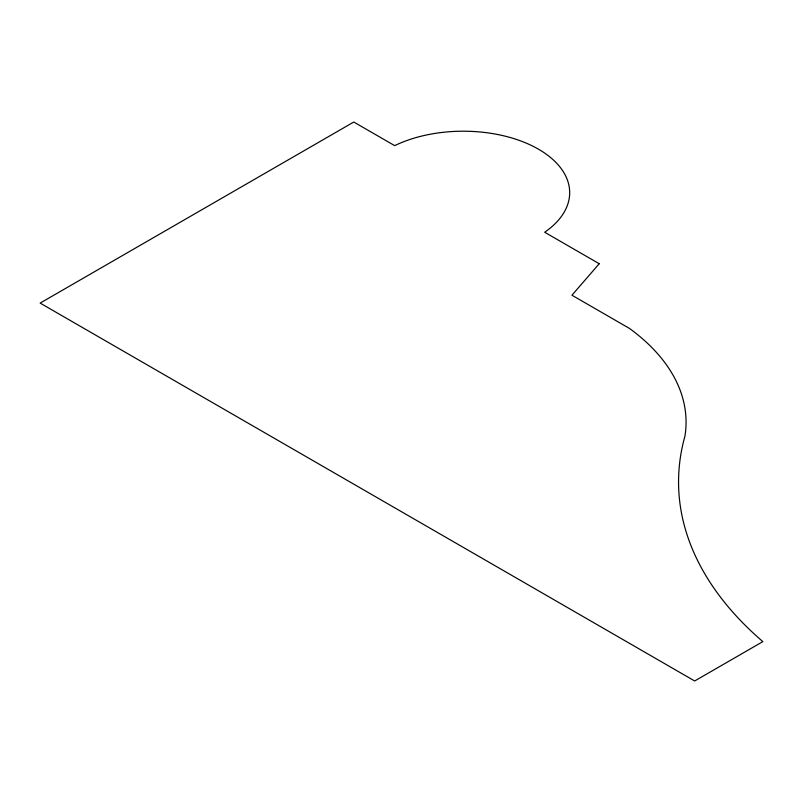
<?xml version="1.0" encoding="UTF-8"?>
<svg xmlns="http://www.w3.org/2000/svg" width="803" height="803" viewBox="0 0 803 803"><rect width="100%" height="100%" fill="white"/><g stroke="black" fill="none" stroke-linecap="round" stroke-linejoin="round"><path stroke-width="1.2" d="M599.219 263.725L571.947 295.223L629.522 328.457A261.336 150.884 0 0 1 684.929 436.22A495.782 286.239 0 0 0 762.85 641.617L694.675 680.974L40.15 303.092L353.772 122.026L394.685 145.644A106.458 61.46 0 0 1 538.512 149.207A106.458 61.46 0 0 1 544.675 232.238L599.219 263.725"/></g></svg>
